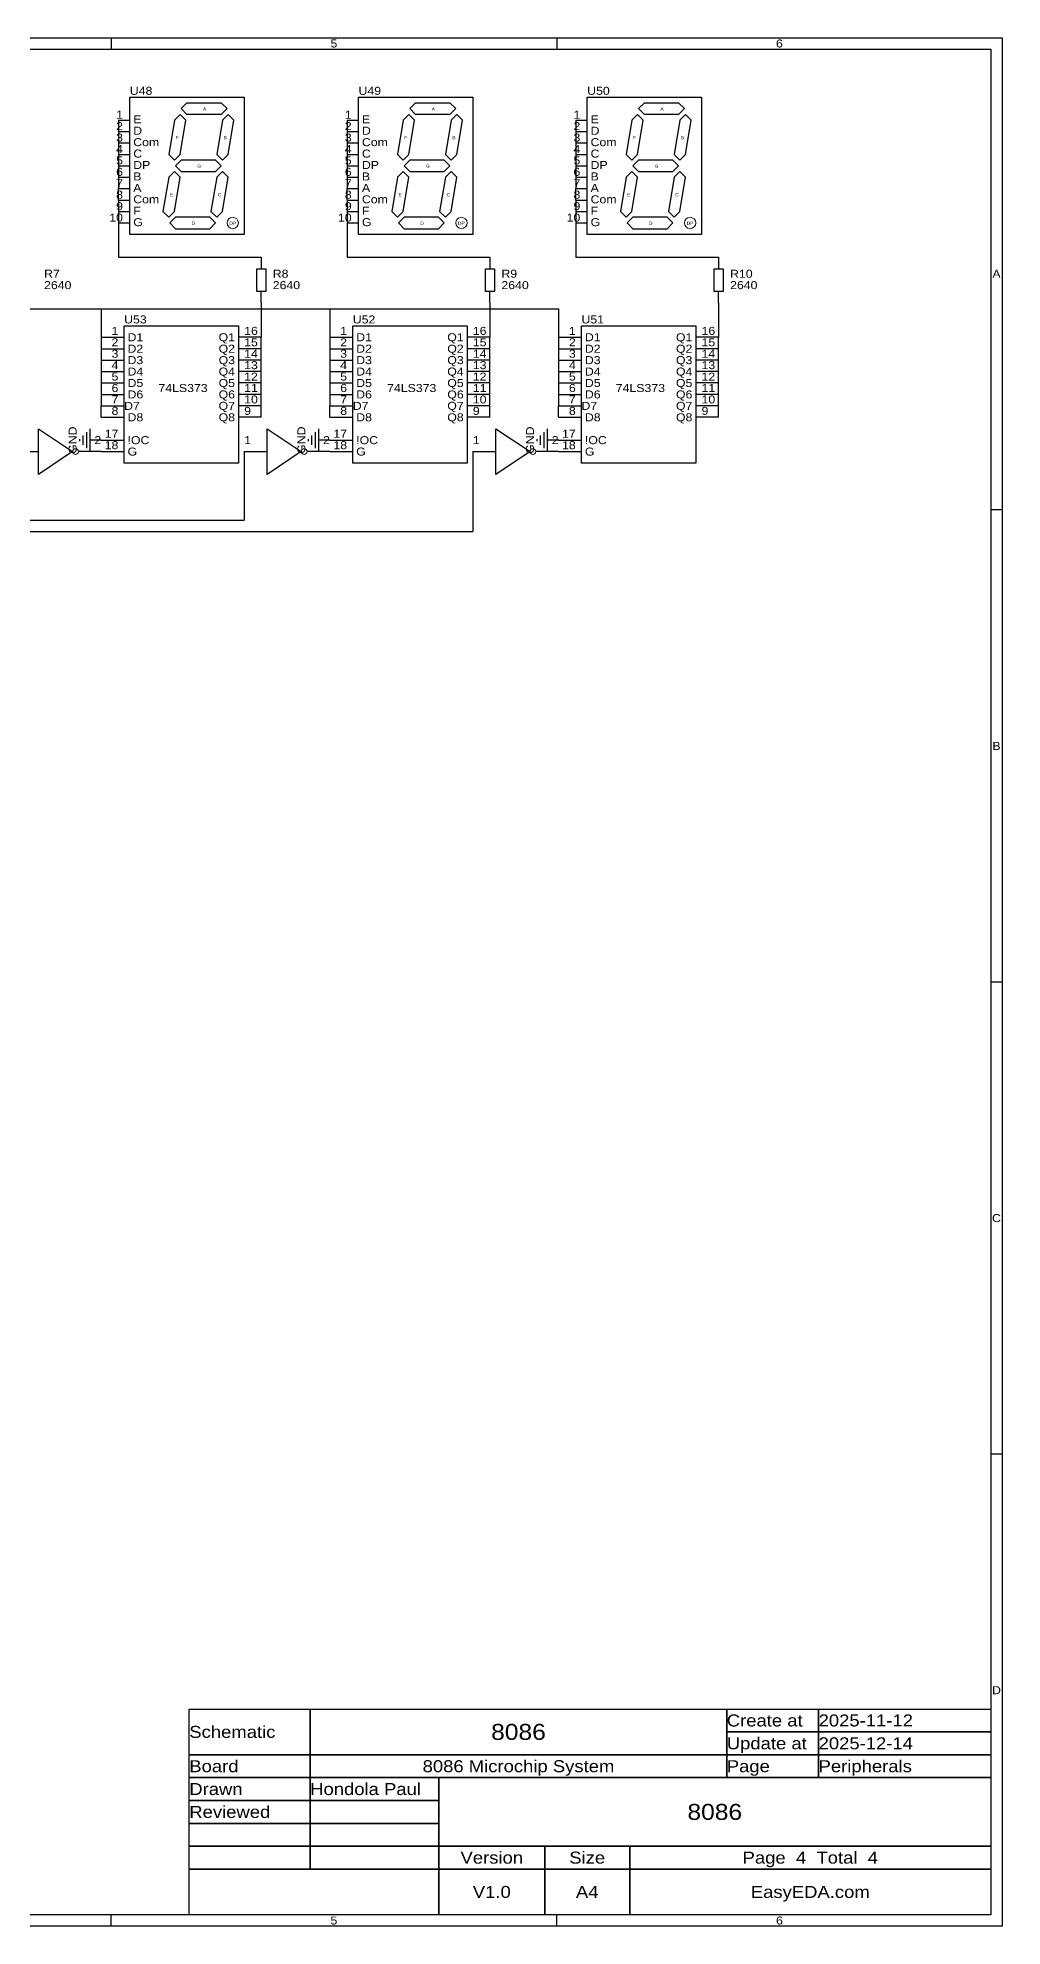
# Model space of a CAD drawing. Header units: millimetres. Extents: x 0 to 594, y 0 to 420.
# Drawn here: x 379.6 to 593.9, y 0 to 419.6 of the extents above; entities that cross this region are included whole.
import ezdxf
from ezdxf.enums import TextEntityAlignment as Align

# ---------------------------------------------------------------- set-up
doc = ezdxf.new("R2010")
doc.units = ezdxf.units.MM
doc.header["$MEASUREMENT"] = 0
doc.styles.get("Standard").update_dxf_attribs({"font": 'arial.ttf'})

msp = doc.modelspace()

# ---------------------------------------------------------------- linework, layer by layer
at = {"color": 1, "true_color": 0xa00000}
for points in [[(0, 419.61), (593.85, 419.61), (593.85, 0), (0, 0)], [(2.54, 417.07), (591.31, 417.07), (591.31, 2.54), (2.54, 2.54)], [(428.24, 363.22), (428.24, 368.3), (430.28, 368.3), (430.28, 363.22)], [(479.04, 363.22), (479.04, 368.3), (481.08, 368.3), (481.08, 363.22)], [(529.84, 363.22), (529.84, 368.3), (531.88, 368.3), (531.88, 363.22)], [(398.78, 355.6), (424.18, 355.6), (424.18, 325.12), (398.78, 325.12)], [(449.58, 355.6), (474.98, 355.6), (474.98, 325.12), (449.58, 325.12)], [(500.38, 355.6), (525.78, 355.6), (525.78, 325.12), (500.38, 325.12)], [(379.73, 327.66), (379.73, 332.74), (387.35, 327.66), (379.73, 322.58)], [(430.53, 327.66), (430.53, 332.74), (438.15, 327.66), (430.53, 322.58)], [(481.33, 327.66), (481.33, 332.74), (488.95, 327.66), (481.33, 322.58)]]:
    msp.add_lwpolyline(points, close=True, dxfattribs=at)
for points in [[(395.9, 419.61), (395.9, 417.07)], [(494.88, 419.61), (494.88, 417.07)], [(400.05, 406.4), (425.45, 406.4)], [(400.05, 375.92), (400.05, 406.4)], [(411.48, 403.86), (412.75, 405.13)], [(412.75, 402.59), (411.48, 403.86)], [(412.75, 405.13), (420.37, 405.13)], [(420.37, 405.13), (421.64, 403.86)], [(421.64, 403.86), (420.37, 402.59)], [(425.45, 406.4), (425.45, 375.92)], [(450.85, 406.4), (476.25, 406.4)], [(450.85, 375.92), (450.85, 406.4)], [(462.28, 403.86), (463.55, 405.13)], [(463.55, 402.59), (462.28, 403.86)], [(463.55, 405.13), (471.17, 405.13)], [(471.17, 405.13), (472.44, 403.86)], [(472.44, 403.86), (471.17, 402.59)], [(476.25, 406.4), (476.25, 375.92)], [(501.65, 406.4), (527.05, 406.4)], [(501.65, 375.92), (501.65, 406.4)], [(513.08, 403.86), (514.35, 405.13)], [(514.35, 402.59), (513.08, 403.86)], [(514.35, 405.13), (521.97, 405.13)], [(521.97, 405.13), (523.24, 403.86)], [(523.24, 403.86), (521.97, 402.59)], [(527.05, 406.4), (527.05, 375.92)], [(409.96, 401.32), (408.69, 393.7)], [(411.23, 402.59), (409.96, 401.32)], [(411.23, 402.59), (412.5, 401.32)], [(411.23, 393.7), (412.5, 401.32)], [(420.37, 402.59), (412.75, 402.59)], [(420.62, 401.32), (419.35, 393.7)], [(421.89, 402.59), (420.62, 401.32)], [(421.89, 402.59), (423.16, 401.32)], [(421.89, 393.7), (423.16, 401.32)], [(460.76, 401.32), (459.49, 393.7)], [(462.03, 402.59), (460.76, 401.32)], [(462.03, 402.59), (463.3, 401.32)], [(462.03, 393.7), (463.3, 401.32)], [(471.17, 402.59), (463.55, 402.59)], [(471.42, 401.32), (470.15, 393.7)], [(472.69, 402.59), (471.42, 401.32)], [(472.69, 402.59), (473.96, 401.32)], [(472.69, 393.7), (473.96, 401.32)], [(511.56, 401.32), (510.29, 393.7)], [(512.83, 402.59), (511.56, 401.32)], [(512.83, 402.59), (514.1, 401.32)], [(512.83, 393.7), (514.1, 401.32)], [(521.97, 402.59), (514.35, 402.59)], [(522.22, 401.32), (520.95, 393.7)], [(523.49, 402.59), (522.22, 401.32)], [(523.49, 402.59), (524.76, 401.32)], [(523.49, 393.7), (524.76, 401.32)], [(408.69, 393.7), (409.96, 392.43)], [(409.96, 392.43), (411.23, 393.7)], [(410.21, 391.16), (411.48, 392.43)], [(410.21, 391.16), (411.48, 389.89)], [(419.1, 392.43), (411.48, 392.43)], [(420.37, 391.16), (419.1, 392.43)], [(419.1, 389.89), (420.37, 391.16)], [(419.35, 393.7), (420.62, 392.43)], [(420.62, 392.43), (421.89, 393.7)], [(459.49, 393.7), (460.76, 392.43)], [(460.76, 392.43), (462.03, 393.7)], [(461.01, 391.16), (462.28, 392.43)], [(461.01, 391.16), (462.28, 389.89)], [(469.9, 392.43), (462.28, 392.43)], [(471.17, 391.16), (469.9, 392.43)], [(469.9, 389.89), (471.17, 391.16)], [(470.15, 393.7), (471.42, 392.43)], [(471.42, 392.43), (472.69, 393.7)], [(510.29, 393.7), (511.56, 392.43)], [(511.56, 392.43), (512.83, 393.7)], [(511.81, 391.16), (513.08, 392.43)], [(511.81, 391.16), (513.08, 389.89)], [(520.7, 392.43), (513.08, 392.43)], [(521.97, 391.16), (520.7, 392.43)], [(520.7, 389.89), (521.97, 391.16)], [(520.95, 393.7), (522.22, 392.43)], [(522.22, 392.43), (523.49, 393.7)], [(408.69, 388.62), (407.42, 381)], [(409.96, 389.89), (408.69, 388.62)], [(409.96, 389.89), (411.23, 388.62)], [(409.96, 381), (411.23, 388.62)], [(411.48, 389.89), (419.1, 389.89)], [(419.35, 388.62), (418.08, 381)], [(420.62, 389.89), (419.35, 388.62)], [(420.62, 389.89), (421.89, 388.62)], [(420.62, 381), (421.89, 388.62)], [(459.49, 388.62), (458.22, 381)], [(460.76, 389.89), (459.49, 388.62)], [(460.76, 389.89), (462.03, 388.62)], [(460.76, 381), (462.03, 388.62)], [(462.28, 389.89), (469.9, 389.89)], [(470.15, 388.62), (468.88, 381)], [(471.42, 389.89), (470.15, 388.62)], [(471.42, 389.89), (472.69, 388.62)], [(471.42, 381), (472.69, 388.62)], [(510.29, 388.62), (509.02, 381)], [(511.56, 389.89), (510.29, 388.62)], [(511.56, 389.89), (512.83, 388.62)], [(511.56, 381), (512.83, 388.62)], [(513.08, 389.89), (520.7, 389.89)], [(520.95, 388.62), (519.68, 381)], [(522.22, 389.89), (520.95, 388.62)], [(522.22, 389.89), (523.49, 388.62)], [(522.22, 381), (523.49, 388.62)], [(407.42, 381), (408.69, 379.73)], [(408.69, 379.73), (409.96, 381)], [(408.94, 378.46), (410.21, 379.73)], [(408.94, 378.46), (410.21, 377.19)], [(417.83, 379.73), (410.21, 379.73)], [(419.1, 378.46), (417.83, 379.73)], [(417.83, 377.19), (419.1, 378.46)], [(418.08, 381), (419.35, 379.73)], [(419.35, 379.73), (420.62, 381)], [(458.22, 381), (459.49, 379.73)], [(459.49, 379.73), (460.76, 381)], [(459.74, 378.46), (461.01, 379.73)], [(459.74, 378.46), (461.01, 377.19)], [(468.63, 379.73), (461.01, 379.73)], [(469.9, 378.46), (468.63, 379.73)], [(468.63, 377.19), (469.9, 378.46)], [(468.88, 381), (470.15, 379.73)], [(470.15, 379.73), (471.42, 381)], [(509.02, 381), (510.29, 379.73)], [(510.29, 379.73), (511.56, 381)], [(510.54, 378.46), (511.81, 379.73)], [(510.54, 378.46), (511.81, 377.19)], [(519.43, 379.73), (511.81, 379.73)], [(520.7, 378.46), (519.43, 379.73)], [(519.43, 377.19), (520.7, 378.46)], [(519.68, 381), (520.95, 379.73)], [(520.95, 379.73), (522.22, 381)], [(425.45, 375.92), (400.05, 375.92)], [(410.21, 377.19), (417.83, 377.19)], [(476.25, 375.92), (450.85, 375.92)], [(461.01, 377.19), (468.63, 377.19)], [(527.05, 375.92), (501.65, 375.92)], [(511.81, 377.19), (519.43, 377.19)], [(390.4, 331.98), (390.4, 328.42)], [(391.16, 332.74), (391.16, 327.66)], [(441.2, 331.98), (441.2, 328.42)], [(441.96, 332.74), (441.96, 327.66)], [(492, 331.98), (492, 328.42)], [(492.76, 332.74), (492.76, 327.66)], [(388.87, 330.45), (388.87, 329.95)], [(389.64, 331.22), (389.64, 329.18)], [(439.67, 330.45), (439.67, 329.95)], [(440.44, 331.22), (440.44, 329.18)], [(490.47, 330.45), (490.47, 329.95)], [(491.24, 331.22), (491.24, 329.18)], [(593.85, 314.71), (591.31, 314.71)], [(593.85, 209.8), (591.31, 209.8)], [(593.85, 104.9), (591.31, 104.9)], [(413.26, 48.26), (440.12, 48.26)], [(413.26, 38.1), (413.26, 48.26)], [(440.12, 48.26), (440.12, 38.1)], [(440.12, 48.26), (532.66, 48.26)], [(440.12, 38.1), (440.12, 48.26)], [(532.66, 48.26), (532.66, 38.1)], [(532.66, 48.26), (553.06, 48.26)], [(532.66, 43.18), (532.66, 48.26)], [(553.06, 48.26), (553.06, 43.18)], [(553.06, 48.26), (591.31, 48.26)], [(553.06, 43.18), (553.06, 48.26)], [(591.31, 48.26), (591.31, 43.18)], [(553.06, 43.18), (532.66, 43.18)], [(532.66, 43.18), (553.06, 43.18)], [(532.66, 38.1), (532.66, 43.18)], [(591.31, 43.18), (553.06, 43.18)], [(553.06, 43.18), (553.06, 38.1)], [(553.06, 43.18), (591.31, 43.18)], [(553.06, 38.1), (553.06, 43.18)], [(591.31, 43.18), (591.31, 38.1)], [(440.12, 38.1), (413.26, 38.1)], [(413.26, 38.1), (440.12, 38.1)], [(413.26, 33.02), (413.26, 38.1)], [(532.66, 38.1), (440.12, 38.1)], [(440.12, 38.1), (440.12, 33.02)], [(440.12, 38.1), (532.66, 38.1)], [(440.12, 33.02), (440.12, 38.1)], [(553.06, 38.1), (532.66, 38.1)], [(532.66, 38.1), (532.66, 33.02)], [(532.66, 38.1), (553.06, 38.1)], [(532.66, 33.02), (532.66, 38.1)], [(591.31, 38.1), (553.06, 38.1)], [(553.06, 38.1), (553.06, 33.02)], [(553.06, 38.1), (591.31, 38.1)], [(553.06, 33.02), (553.06, 38.1)], [(591.31, 38.1), (591.31, 33.02)], [(440.12, 33.02), (413.26, 33.02)], [(413.26, 33.02), (440.12, 33.02)], [(413.26, 27.94), (413.26, 33.02)], [(532.66, 33.02), (440.12, 33.02)], [(440.12, 33.02), (440.12, 27.94)], [(440.12, 33.02), (468.7, 33.02)], [(440.12, 27.94), (440.12, 33.02)], [(468.7, 33.02), (468.7, 27.94)], [(468.7, 33.02), (591.31, 33.02)], [(468.7, 17.78), (468.7, 33.02)], [(553.06, 33.02), (532.66, 33.02)], [(591.31, 33.02), (553.06, 33.02)], [(591.31, 33.02), (591.31, 17.78)], [(440.12, 27.94), (413.26, 27.94)], [(413.26, 27.94), (440.12, 27.94)], [(413.26, 22.86), (413.26, 27.94)], [(468.7, 27.94), (440.12, 27.94)], [(440.12, 27.94), (440.12, 22.86)], [(440.12, 27.94), (468.7, 27.94)], [(440.12, 22.86), (440.12, 27.94)], [(468.7, 27.94), (468.7, 22.86)], [(440.12, 22.86), (413.26, 22.86)], [(413.26, 22.86), (440.12, 22.86)], [(413.26, 17.78), (413.26, 22.86)], [(468.7, 22.86), (440.12, 22.86)], [(440.12, 22.86), (440.12, 17.78)], [(440.12, 22.86), (468.7, 22.86)], [(440.12, 17.78), (440.12, 22.86)], [(468.7, 22.86), (468.7, 17.78)], [(440.12, 17.78), (413.26, 17.78)], [(413.26, 17.78), (440.12, 17.78)], [(413.26, 12.7), (413.26, 17.78)], [(468.7, 17.78), (440.12, 17.78)], [(440.12, 17.78), (440.12, 12.7)], [(440.12, 17.78), (468.7, 17.78)], [(440.12, 12.7), (440.12, 17.78)], [(591.31, 17.78), (468.7, 17.78)], [(468.7, 17.78), (468.7, 12.7)], [(468.7, 17.78), (492.23, 17.78)], [(468.7, 12.7), (468.7, 17.78)], [(492.23, 17.78), (492.23, 12.7)], [(492.23, 17.78), (511.1, 17.78)], [(492.23, 12.7), (492.23, 17.78)], [(511.1, 17.78), (511.1, 12.7)], [(511.1, 17.78), (591.31, 17.78)], [(511.1, 12.7), (511.1, 17.78)], [(591.31, 17.78), (591.31, 12.7)], [(440.12, 12.7), (413.26, 12.7)], [(413.26, 12.7), (468.7, 12.7)], [(413.26, 2.54), (413.26, 12.7)], [(468.7, 12.7), (440.12, 12.7)], [(492.23, 12.7), (468.7, 12.7)], [(468.7, 12.7), (468.7, 2.54)], [(468.7, 12.7), (492.23, 12.7)], [(468.7, 2.54), (468.7, 12.7)], [(511.1, 12.7), (492.23, 12.7)], [(492.23, 12.7), (492.23, 2.54)], [(492.23, 12.7), (511.1, 12.7)], [(492.23, 2.54), (492.23, 12.7)], [(591.31, 12.7), (511.1, 12.7)], [(511.1, 12.7), (511.1, 2.54)], [(511.1, 12.7), (591.31, 12.7)], [(511.1, 2.54), (511.1, 12.7)], [(591.31, 12.7), (591.31, 2.54)], [(395.9, 0), (395.9, 2.54)], [(468.7, 2.54), (413.26, 2.54)], [(492.23, 2.54), (468.7, 2.54)], [(511.1, 2.54), (492.23, 2.54)], [(494.88, 0), (494.88, 2.54)], [(591.31, 2.54), (511.1, 2.54)]]:
    msp.add_lwpolyline(points, dxfattribs=at)
at = {"color": 1, "true_color": 0x880000}
for points in [[(397.51, 401.32), (400.05, 401.32)], [(397.51, 398.78), (400.05, 398.78)], [(448.31, 401.32), (450.85, 401.32)], [(448.31, 398.78), (450.85, 398.78)], [(499.11, 401.32), (501.65, 401.32)], [(499.11, 398.78), (501.65, 398.78)], [(397.51, 396.24), (400.05, 396.24)], [(448.31, 396.24), (450.85, 396.24)], [(499.11, 396.24), (501.65, 396.24)], [(397.51, 393.7), (400.05, 393.7)], [(397.51, 391.16), (400.05, 391.16)], [(448.31, 393.7), (450.85, 393.7)], [(448.31, 391.16), (450.85, 391.16)], [(499.11, 393.7), (501.65, 393.7)], [(499.11, 391.16), (501.65, 391.16)], [(397.51, 388.62), (400.05, 388.62)], [(397.51, 386.08), (400.05, 386.08)], [(448.31, 388.62), (450.85, 388.62)], [(448.31, 386.08), (450.85, 386.08)], [(499.11, 388.62), (501.65, 388.62)], [(499.11, 386.08), (501.65, 386.08)], [(397.51, 383.54), (400.05, 383.54)], [(448.31, 383.54), (450.85, 383.54)], [(499.11, 383.54), (501.65, 383.54)], [(397.51, 381), (400.05, 381)], [(397.51, 378.46), (400.05, 378.46)], [(448.31, 381), (450.85, 381)], [(448.31, 378.46), (450.85, 378.46)], [(499.11, 381), (501.65, 381)], [(499.11, 378.46), (501.65, 378.46)], [(429.26, 370.84), (429.26, 368.3)], [(480.06, 370.84), (480.06, 368.3)], [(530.86, 370.84), (530.86, 368.3)], [(429.26, 360.68), (429.26, 363.22)], [(480.06, 360.68), (480.06, 363.22)], [(530.86, 360.68), (530.86, 363.22)], [(393.7, 353.06), (398.78, 353.06)], [(429.26, 353.06), (424.18, 353.06)], [(444.5, 353.06), (449.58, 353.06)], [(480.06, 353.06), (474.98, 353.06)], [(495.3, 353.06), (500.38, 353.06)], [(530.86, 353.06), (525.78, 353.06)], [(393.7, 350.52), (398.78, 350.52)], [(429.26, 350.52), (424.18, 350.52)], [(444.5, 350.52), (449.58, 350.52)], [(480.06, 350.52), (474.98, 350.52)], [(495.3, 350.52), (500.38, 350.52)], [(530.86, 350.52), (525.78, 350.52)], [(393.7, 347.98), (398.78, 347.98)], [(393.7, 345.44), (398.78, 345.44)], [(429.26, 347.98), (424.18, 347.98)], [(429.26, 345.44), (424.18, 345.44)], [(444.5, 347.98), (449.58, 347.98)], [(444.5, 345.44), (449.58, 345.44)], [(480.06, 347.98), (474.98, 347.98)], [(480.06, 345.44), (474.98, 345.44)], [(495.3, 347.98), (500.38, 347.98)], [(495.3, 345.44), (500.38, 345.44)], [(530.86, 347.98), (525.78, 347.98)], [(530.86, 345.44), (525.78, 345.44)], [(393.7, 342.9), (398.78, 342.9)], [(393.7, 340.36), (398.78, 340.36)], [(429.26, 342.9), (424.18, 342.9)], [(429.26, 340.36), (424.18, 340.36)], [(444.5, 342.9), (449.58, 342.9)], [(444.5, 340.36), (449.58, 340.36)], [(480.06, 342.9), (474.98, 342.9)], [(480.06, 340.36), (474.98, 340.36)], [(495.3, 342.9), (500.38, 342.9)], [(495.3, 340.36), (500.38, 340.36)], [(530.86, 342.9), (525.78, 342.9)], [(530.86, 340.36), (525.78, 340.36)], [(393.7, 337.82), (398.78, 337.82)], [(429.26, 337.82), (424.18, 337.82)], [(444.5, 337.82), (449.58, 337.82)], [(480.06, 337.82), (474.98, 337.82)], [(495.3, 337.82), (500.38, 337.82)], [(530.86, 337.82), (525.78, 337.82)], [(393.7, 335.28), (398.78, 335.28)], [(429.26, 335.28), (424.18, 335.28)], [(444.5, 335.28), (449.58, 335.28)], [(480.06, 335.28), (474.98, 335.28)], [(495.3, 335.28), (500.38, 335.28)], [(530.86, 335.28), (525.78, 335.28)], [(374.65, 327.66), (379.73, 327.66)], [(393.7, 327.66), (388.62, 327.66)], [(393.7, 330.2), (391.16, 330.2)], [(393.7, 330.2), (398.78, 330.2)], [(393.7, 327.66), (398.78, 327.66)], [(425.45, 327.66), (430.53, 327.66)], [(444.5, 327.66), (439.42, 327.66)], [(444.5, 330.2), (441.96, 330.2)], [(444.5, 330.2), (449.58, 330.2)], [(444.5, 327.66), (449.58, 327.66)], [(476.25, 327.66), (481.33, 327.66)], [(495.3, 327.66), (490.22, 327.66)], [(495.3, 330.2), (492.76, 330.2)], [(495.3, 330.2), (500.38, 330.2)], [(495.3, 327.66), (500.38, 327.66)]]:
    msp.add_lwpolyline(points, dxfattribs=at)
at = {"color": 1, "true_color": 0x008800}
for points in [[(397.51, 401.32), (397.51, 398.78)], [(397.51, 398.78), (397.51, 396.24)], [(448.31, 401.32), (448.31, 398.78)], [(448.31, 398.78), (448.31, 396.24)], [(499.11, 401.32), (499.11, 398.78)], [(499.11, 398.78), (499.11, 396.24)], [(397.51, 396.24), (397.51, 393.7)], [(448.31, 396.24), (448.31, 393.7)], [(499.11, 396.24), (499.11, 393.7)], [(397.51, 393.7), (397.51, 391.16)], [(397.51, 391.16), (397.51, 388.62)], [(448.31, 393.7), (448.31, 391.16)], [(448.31, 391.16), (448.31, 388.62)], [(499.11, 393.7), (499.11, 391.16)], [(499.11, 391.16), (499.11, 388.62)], [(397.51, 388.62), (397.51, 386.08)], [(397.51, 383.54), (397.51, 386.08)], [(448.31, 388.62), (448.31, 386.08)], [(448.31, 383.54), (448.31, 386.08)], [(499.11, 388.62), (499.11, 386.08)], [(499.11, 383.54), (499.11, 386.08)], [(397.51, 383.54), (397.51, 381)], [(448.31, 383.54), (448.31, 381)], [(499.11, 383.54), (499.11, 381)], [(397.51, 381), (397.51, 378.46)], [(397.51, 378.46), (397.51, 370.84)], [(448.31, 381), (448.31, 378.46)], [(448.31, 378.46), (448.31, 370.84)], [(499.11, 381), (499.11, 378.46)], [(499.11, 378.46), (499.11, 370.84)], [(397.51, 370.84), (429.26, 370.84)], [(448.31, 370.84), (480.06, 370.84)], [(499.11, 370.84), (530.86, 370.84)], [(342.9, 359.41), (393.7, 359.41)], [(393.7, 359.41), (393.7, 353.06)], [(393.7, 359.41), (444.5, 359.41)], [(429.26, 360.68), (429.26, 353.06)], [(444.5, 359.41), (444.5, 353.06)], [(444.5, 359.41), (495.3, 359.41)], [(480.06, 360.68), (480.06, 353.06)], [(495.3, 359.41), (495.3, 353.06)], [(530.86, 360.68), (530.86, 353.06)], [(393.7, 353.06), (393.7, 350.52)], [(429.26, 350.52), (429.26, 353.06)], [(444.5, 353.06), (444.5, 350.52)], [(480.06, 350.52), (480.06, 353.06)], [(495.3, 353.06), (495.3, 350.52)], [(530.86, 350.52), (530.86, 353.06)], [(393.7, 350.52), (393.7, 347.98)], [(429.26, 347.98), (429.26, 350.52)], [(444.5, 350.52), (444.5, 347.98)], [(480.06, 347.98), (480.06, 350.52)], [(495.3, 350.52), (495.3, 347.98)], [(530.86, 347.98), (530.86, 350.52)], [(393.7, 347.98), (393.7, 345.44)], [(393.7, 345.44), (393.7, 342.9)], [(429.26, 345.44), (429.26, 347.98)], [(429.26, 342.9), (429.26, 345.44)], [(444.5, 347.98), (444.5, 345.44)], [(444.5, 345.44), (444.5, 342.9)], [(480.06, 345.44), (480.06, 347.98)], [(480.06, 342.9), (480.06, 345.44)], [(495.3, 347.98), (495.3, 345.44)], [(495.3, 345.44), (495.3, 342.9)], [(530.86, 345.44), (530.86, 347.98)], [(530.86, 342.9), (530.86, 345.44)], [(393.7, 342.9), (393.7, 340.36)], [(393.7, 340.36), (393.7, 337.82)], [(429.26, 340.36), (429.26, 342.9)], [(429.26, 337.82), (429.26, 340.36)], [(444.5, 342.9), (444.5, 340.36)], [(444.5, 340.36), (444.5, 337.82)], [(480.06, 340.36), (480.06, 342.9)], [(480.06, 337.82), (480.06, 340.36)], [(495.3, 342.9), (495.3, 340.36)], [(495.3, 340.36), (495.3, 337.82)], [(530.86, 340.36), (530.86, 342.9)], [(530.86, 337.82), (530.86, 340.36)], [(393.7, 335.28), (393.7, 337.82)], [(429.26, 335.28), (429.26, 337.82)], [(444.5, 335.28), (444.5, 337.82)], [(480.06, 335.28), (480.06, 337.82)], [(495.3, 335.28), (495.3, 337.82)], [(530.86, 335.28), (530.86, 337.82)], [(425.45, 327.66), (425.45, 312.42)], [(476.25, 327.66), (476.25, 309.88)], [(95.25, 312.42), (425.45, 312.42)], [(95.25, 309.88), (476.25, 309.88)]]:
    msp.add_lwpolyline(points, dxfattribs=at)
at = {"color": 1, "lineweight": 0, "true_color": 0xa00000}
for centre, radius in [((422.91, 378.46), 1.27), ((473.71, 378.46), 1.27), ((524.51, 378.46), 1.27), ((387.99, 327.66), 0.635), ((438.79, 327.66), 0.635), ((489.59, 327.66), 0.635)]:
    msp.add_circle(centre, radius, dxfattribs=at)

# ---------------------------------------------------------------- texts
at = {"color": 1, "true_color": 0xa00000, "width": 1.1}
for s, height, p in [('5', 1.78, (445.39, 418.34)), ('6', 1.78, (544.36, 418.34)), ('A', 1.78, (592.58, 367.16)), ('B', 1.78, (592.58, 262.25)), ('C', 1.78, (592.58, 157.35)), ('D', 1.78, (592.58, 52.45)), ('8086', 3.556, (486.39, 43.18)), ('8086 Microchip System', 2.667, (486.39, 35.56)), ('8086', 3.556, (530, 25.4)), ('Version', 2.667, (480.46, 15.24)), ('Size', 2.667, (501.66, 15.24)), ('Page  4  Total  4', 2.667, (551.21, 15.24)), ('V1.0', 2.667, (480.46, 7.62)), ('A4', 2.667, (501.66, 7.62)), ('EasyEDA.com', 2.667, (551.21, 7.62)), ('5', 1.78, (445.39, 1.27)), ('6', 1.78, (544.36, 1.27))]:
    msp.add_text(s, height=height, dxfattribs=at).set_placement(p, align=Align.MIDDLE_CENTER)
at = {"color": 1, "true_color": 0x0000ff, "width": 1.1}
for s, p in [('U48', (400.05, 406.4)), ('U49', (450.85, 406.4)), ('U50', (501.65, 406.4)), ('2640', (381, 363.22)), ('R7', (381, 365.76)), ('2640', (431.8, 363.22)), ('R8', (431.8, 365.76)), ('2640', (482.6, 363.22)), ('R9', (482.6, 365.76)), ('2640', (533.4, 363.22)), ('R10', (533.4, 365.76)), ('U53', (398.78, 355.6)), ('U52', (449.58, 355.6)), ('U51', (500.38, 355.6))]:
    msp.add_text(s, height=1.778, dxfattribs=at).set_placement(p, align=Align.BOTTOM_LEFT)
at = {"color": 1, "true_color": 0x000000, "width": 1.1}
for s, height, p in [('1', 1.78, (398.53, 401.09)), ('1', 1.78, (449.33, 401.09)), ('1', 1.78, (500.13, 401.09)), ('2', 1.78, (398.53, 398.55)), ('2', 1.78, (449.33, 398.55)), ('2', 1.78, (500.13, 398.55)), ('4', 1.78, (398.53, 393.47)), ('3', 1.78, (398.53, 396.01)), ('4', 1.78, (449.33, 393.47)), ('3', 1.78, (449.33, 396.01)), ('4', 1.78, (500.13, 393.47)), ('3', 1.78, (500.13, 396.01)), ('5', 1.78, (398.53, 390.93)), ('6', 1.78, (398.53, 388.39)), ('5', 1.78, (449.33, 390.93)), ('6', 1.78, (449.33, 388.39)), ('5', 1.78, (500.13, 390.93)), ('6', 1.78, (500.13, 388.39)), ('7', 1.78, (398.53, 385.85)), ('7', 1.78, (449.33, 385.85)), ('7', 1.78, (500.13, 385.85)), ('8', 1.78, (398.53, 383.31)), ('9', 1.78, (398.53, 380.77)), ('8', 1.78, (449.33, 383.31)), ('9', 1.78, (449.33, 380.77)), ('8', 1.78, (500.13, 383.31)), ('9', 1.78, (500.13, 380.77)), ('10', 1.778, (398.53, 378.23)), ('10', 1.778, (449.33, 378.23)), ('10', 1.778, (500.13, 378.23)), ('2', 1.78, (397.51, 350.52)), ('1', 1.78, (397.51, 353.06)), ('2', 1.78, (448.31, 350.52)), ('1', 1.78, (448.31, 353.06)), ('2', 1.78, (499.11, 350.52)), ('1', 1.78, (499.11, 353.06)), ('3', 1.78, (397.51, 347.98)), ('3', 1.78, (448.31, 347.98)), ('3', 1.78, (499.11, 347.98)), ('4', 1.78, (397.51, 345.44)), ('5', 1.78, (397.51, 342.9)), ('4', 1.78, (448.31, 345.44)), ('5', 1.78, (448.31, 342.9)), ('4', 1.78, (499.11, 345.44)), ('5', 1.78, (499.11, 342.9)), ('6', 1.78, (397.51, 340.36)), ('7', 1.78, (397.51, 337.82)), ('6', 1.78, (448.31, 340.36)), ('7', 1.78, (448.31, 337.82)), ('6', 1.78, (499.11, 340.36)), ('7', 1.78, (499.11, 337.82)), ('8', 1.78, (397.51, 335.28)), ('8', 1.78, (448.31, 335.28)), ('8', 1.78, (499.11, 335.28)), ('17', 1.778, (397.51, 330.2)), ('17', 1.778, (448.31, 330.2)), ('17', 1.778, (499.11, 330.2)), ('18', 1.778, (397.51, 327.66)), ('18', 1.778, (448.31, 327.66)), ('18', 1.778, (499.11, 327.66))]:
    msp.add_text(s, height=height, dxfattribs=at).set_placement(p, align=Align.BOTTOM_RIGHT)
for s, height, p in [('A', 0.711, (416.31, 403.21)), ('A', 0.711, (467.11, 403.21)), ('A', 0.711, (517.91, 403.21)), ('E', 1.78, (400.81, 400.07)), ('D', 1.78, (400.81, 397.53)), ('E', 1.78, (451.61, 400.07)), ('D', 1.78, (451.61, 397.53)), ('E', 1.78, (502.41, 400.07)), ('D', 1.78, (502.41, 397.53)), ('Com', 1.778, (400.81, 394.99)), ('C', 1.78, (400.81, 392.45)), ('F', 0.711, (410.21, 396.86)), ('B', 0.711, (420.88, 396.86)), ('Com', 1.778, (451.61, 394.99)), ('C', 1.78, (451.61, 392.45)), ('F', 0.711, (461.01, 396.86)), ('B', 0.711, (471.68, 396.86)), ('Com', 1.778, (502.41, 394.99)), ('C', 1.78, (502.41, 392.45)), ('F', 0.711, (511.81, 396.86)), ('B', 0.711, (522.48, 396.86)), ('DP', 1.778, (400.81, 389.91)), ('G', 0.711, (415.04, 390.51)), ('DP', 1.778, (451.61, 389.91)), ('G', 0.711, (465.84, 390.51)), ('DP', 1.778, (502.41, 389.91)), ('G', 0.711, (516.64, 390.51)), ('A', 1.78, (400.81, 384.83)), ('B', 1.78, (400.81, 387.37)), ('A', 1.78, (451.61, 384.83)), ('B', 1.78, (451.61, 387.37)), ('A', 1.78, (502.41, 384.83)), ('B', 1.78, (502.41, 387.37)), ('Com', 1.778, (400.81, 382.29)), ('F', 1.78, (400.81, 379.75)), ('E', 0.711, (408.94, 384.16)), ('C', 0.711, (419.61, 384.16)), ('Com', 1.778, (451.61, 382.29)), ('F', 1.78, (451.61, 379.75)), ('E', 0.711, (459.74, 384.16)), ('C', 0.711, (470.41, 384.16)), ('Com', 1.778, (502.41, 382.29)), ('F', 1.78, (502.41, 379.75)), ('E', 0.711, (510.54, 384.16)), ('C', 0.711, (521.21, 384.16)), ('G', 1.78, (400.81, 377.21)), ('D', 0.711, (413.77, 377.81)), ('DP', 0.711, (422.15, 377.81)), ('G', 1.78, (451.61, 377.21)), ('D', 0.711, (464.57, 377.81)), ('DP', 0.711, (472.95, 377.81)), ('G', 1.78, (502.41, 377.21)), ('D', 0.711, (515.37, 377.81)), ('DP', 0.711, (523.75, 377.81)), ('16', 1.778, (425.45, 353.06)), ('15', 1.778, (425.45, 350.52)), ('16', 1.778, (476.25, 353.06)), ('15', 1.778, (476.25, 350.52)), ('16', 1.778, (527.05, 353.06)), ('15', 1.778, (527.05, 350.52)), ('14', 1.778, (425.45, 347.98)), ('14', 1.778, (476.25, 347.98)), ('14', 1.778, (527.05, 347.98)), ('13', 1.778, (425.45, 345.44)), ('12', 1.778, (425.45, 342.9)), ('13', 1.778, (476.25, 345.44)), ('12', 1.778, (476.25, 342.9)), ('13', 1.778, (527.05, 345.44)), ('12', 1.778, (527.05, 342.9)), ('11', 1.778, (425.45, 340.36)), ('10', 1.778, (425.45, 337.82)), ('11', 1.778, (476.25, 340.36)), ('10', 1.778, (476.25, 337.82)), ('11', 1.778, (527.05, 340.36)), ('10', 1.778, (527.05, 337.82)), ('9', 1.78, (425.45, 335.28)), ('9', 1.78, (476.25, 335.28)), ('9', 1.78, (527.05, 335.28))]:
    msp.add_text(s, height=height, dxfattribs=at).set_placement(p, align=Align.BOTTOM_LEFT)
for s, height, p in [('D1', 1.778, (399.54, 353.06)), ('D1', 1.778, (450.34, 353.06)), ('D1', 1.778, (501.14, 353.06)), ('D2', 1.778, (399.54, 350.52)), ('D3', 1.778, (399.54, 347.98)), ('D2', 1.778, (450.34, 350.52)), ('D3', 1.778, (450.34, 347.98)), ('D2', 1.778, (501.14, 350.52)), ('D3', 1.778, (501.14, 347.98)), ('D4', 1.778, (399.54, 345.44)), ('D4', 1.778, (450.34, 345.44)), ('D4', 1.778, (501.14, 345.44)), ('D5', 1.778, (399.54, 342.9)), ('D6', 1.778, (399.54, 340.36)), ('D5', 1.778, (450.34, 342.9)), ('D6', 1.778, (450.34, 340.36)), ('D5', 1.778, (501.14, 342.9)), ('D6', 1.778, (501.14, 340.36)), ('D7', 1.778, (398.78, 337.82)), ('D8', 1.778, (399.54, 335.28)), ('D7', 1.778, (449.58, 337.82)), ('D8', 1.778, (450.34, 335.28)), ('D7', 1.778, (500.38, 337.82)), ('D8', 1.778, (501.14, 335.28)), ('G', 1.78, (399.54, 327.66)), ('!OC', 1.778, (399.54, 330.2)), ('1', 1.78, (425.45, 330.2)), ('G', 1.78, (450.34, 327.66)), ('!OC', 1.778, (450.34, 330.2)), ('1', 1.78, (476.25, 330.2)), ('G', 1.78, (501.14, 327.66)), ('!OC', 1.778, (501.14, 330.2))]:
    msp.add_text(s, height=height, dxfattribs=at).set_placement(p, align=Align.MIDDLE_LEFT)
for s, height, p in [('Q1', 1.778, (423.42, 353.06)), ('Q1', 1.778, (474.22, 353.06)), ('Q1', 1.778, (525.02, 353.06)), ('Q2', 1.778, (423.42, 350.52)), ('Q3', 1.778, (423.42, 347.98)), ('Q2', 1.778, (474.22, 350.52)), ('Q3', 1.778, (474.22, 347.98)), ('Q2', 1.778, (525.02, 350.52)), ('Q3', 1.778, (525.02, 347.98)), ('Q4', 1.778, (423.42, 345.44)), ('Q4', 1.778, (474.22, 345.44)), ('Q4', 1.778, (525.02, 345.44)), ('Q5', 1.778, (423.42, 342.9)), ('Q6', 1.778, (423.42, 340.36)), ('Q5', 1.778, (474.22, 342.9)), ('Q6', 1.778, (474.22, 340.36)), ('Q5', 1.778, (525.02, 342.9)), ('Q6', 1.778, (525.02, 340.36)), ('Q7', 1.778, (423.42, 337.82)), ('Q8', 1.778, (423.42, 335.28)), ('Q7', 1.778, (474.22, 337.82)), ('Q8', 1.778, (474.22, 335.28)), ('Q7', 1.778, (525.02, 337.82)), ('Q8', 1.778, (525.02, 335.28)), ('2', 1.78, (393.7, 330.2)), ('2', 1.78, (444.5, 330.2)), ('2', 1.78, (495.3, 330.2))]:
    msp.add_text(s, height=height, dxfattribs=at).set_placement(p, align=Align.MIDDLE_RIGHT)
at = {"color": 1, "true_color": 0x000080, "width": 1.1}
for p in [(406.4, 340.36), (457.2, 340.36), (508, 340.36)]:
    msp.add_text('74LS373', height=1.778, dxfattribs=at).set_placement(p, align=Align.BOTTOM_LEFT)
for p in [(387.35, 330.2), (438.15, 330.2), (488.95, 330.2)]:
    msp.add_text('GND', height=1.778, rotation=90, dxfattribs=at).set_placement(p, align=Align.MIDDLE_CENTER)
at = {"color": 1, "true_color": 0xa00000, "width": 1.1}
for s, p in [('Create at', (532.66, 45.72)), ('2025-11-12', (553.06, 45.72)), ('Schematic', (413.26, 43.18)), ('Update at', (532.66, 40.64)), ('2025-12-14', (553.06, 40.64)), ('Board', (413.26, 35.56)), ('Page', (532.66, 35.56)), ('Peripherals', (553.06, 35.56)), ('Drawn', (413.26, 30.48)), ('Hondola Paul', (440.12, 30.48)), ('Reviewed', (413.26, 25.4))]:
    msp.add_text(s, height=2.667, dxfattribs=at).set_placement(p, align=Align.MIDDLE_LEFT)

doc.saveas('drawing.dxf')
